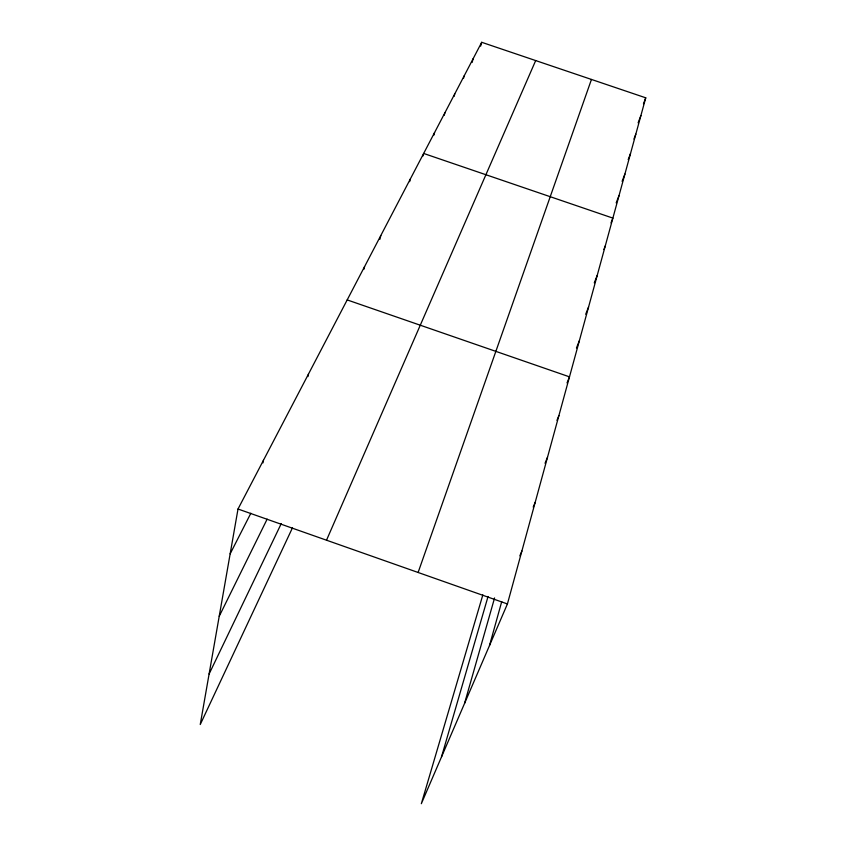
<?xml version="1.0" encoding="UTF-8"?>
<svg xmlns="http://www.w3.org/2000/svg" width="846" height="846" viewBox="0 0 846 846"><rect width="100%" height="100%" fill="white"/><g stroke="black" fill="none" stroke-linecap="round" stroke-linejoin="round"><path stroke-width="1.27" d="M482.844 594.886L421.34 803.7L507.42 603.949L645.752 97.819L481.702 42.3L238.012 509.017L200.248 724.514L292.473 527.809M262.947 462.899L263.434 460.34M307.955 376.576L308.483 374.048M363.981 269.176L364.563 266.638M379.896 239.302L380.795 235.548M409.633 181.647L410.257 179.13M423.032 155.939L423.666 153.454L612.874 218.109L611.002 222.9M433.892 135.138L434.548 132.6M444.245 115.278L444.901 112.772M454.101 96.37L454.757 93.895M463.481 78.424L464.158 75.897M472.121 62.456L473.126 58.712M480.655 46.118L481.702 42.3M489.506 645.53L501.72 601.633M464.549 703.428L494.582 597.932M441.506 756.906L488.047 596.493M418.114 572.478L591.46 79.439M643.468 103.804L645.752 97.819M638.117 122.829L640.898 115.574M633.94 139.051L635.811 134.154M628.187 159.619L630.492 153.634M622.096 181.33L624.908 174.065M616.184 202.871L619.039 195.532M603.843 249.549L605.271 245.911M594.283 282.85L597.191 275.5M585.696 314.247L588.562 307.045M576.443 348.013L579.351 340.758M567.021 382.942L569.485 376.851L347.188 299.918M556.954 420.356L558.899 415.598M545.036 463.27L547.499 457.295M533.202 507.092L535.201 502.302M519.856 555.811L521.887 551.032M326.514 540.203L535.687 60.574M209.11 673.987L281.242 523.632M219.22 616.269L267.135 519.158M230.154 553.844L250.85 513.236M238.012 509.017L507.42 603.949"/></g></svg>
